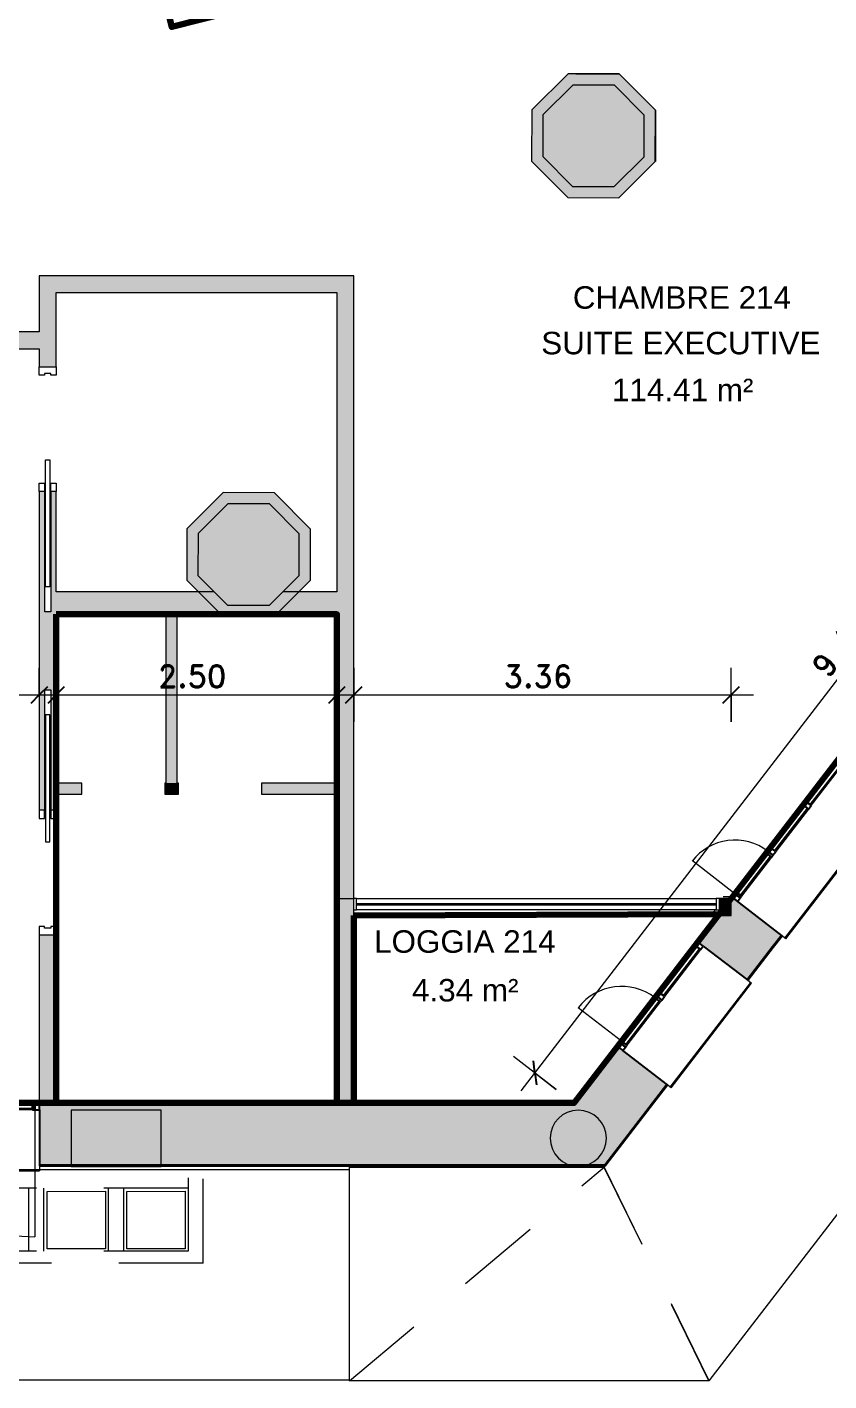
# Model space of a CAD drawing. Header units: metres. Extents: x -227.9 to -140, y 37.9 to 92.1.
# Drawn here: x -153.28 to -146.15, y 38 to 50.03 of the extents above; entities that cross this region are included whole.
import ezdxf

# ---------------------------------------------------------------- set-up
doc = ezdxf.new("R2010")
doc.units = ezdxf.units.M
doc.linetypes.add('JIS_02_0.7', pattern=[1.35, 0.75, -0.6])
for name, color, linetype, lineweight in [('A-ANNO-DIMS', 7, 'Continuous', 9), ('A-ANNO-DIMS-100', 7, 'Continuous', 9), ('A-AREA-IDEN', 7, 'Continuous', 9), ('A-DOOR', 7, 'Continuous', 5), ('A-FLOR', 7, 'Continuous', 5), ('A-GLAZ', 7, 'Continuous', 5), ('A-ROOF', 7, 'Continuous', 5), ('A-WALL', 7, 'Continuous', 5), ('I-WALL', 7, 'Continuous', 5), ('S-COLS', 7, 'Continuous', 5)]:
    doc.layers.add(name, color=color, linetype=linetype, lineweight=lineweight)
doc.layers.add('A-DETL', color=94, linetype='Continuous', lineweight=5, true_color=0x00a600)
for name, color, linetype in [('Chambre', 40, 'Continuous'), ('LOGGIA', 131, 'Continuous'), ('SDB', 230, 'Continuous')]:
    doc.layers.add(name, color=color, linetype=linetype)
doc.styles.add('Arial_1', font='arial.ttf', dxfattribs={"height": 0.2})
doc.styles.add('RomanD_B', font='', dxfattribs={"height": 0.2})
doc.styles.get('RomanD_B').set_extended_font_data('RomanD', bold=True)
doc.dimstyles.new('LAG-Romans_0_2', dxfattribs={"dimscale": 0.3048, "dimtxt": 0.200715, "dimasz": 0.492126, "dimexe": 0.787402, "dimexo": 0.0625, "dimgap": 0, "dimtad": 1, "dimrnd": 0.01, "dimzin": 0, "dimdsep": 46, "dimtxsty": 'RomanD_B', "dimblk1": 'OBLIQUE', "dimblk2": 'OBLIQUE', "dimsah": 1, "dimcen": 0.09, "dimdle": 0.656168, "dimazin": 0, "dimtfac": 1, "dimtdec": 4, "dimtix": 1, "dimtmove": 0, "dimatfit": 3, "dimfxl": 0.787402, "dimfxlon": 1, "dimtvp": 1, "dimtolj": 1, "dimtzin": 0, "dimarcsym": 2})

# ---------------------------------------------------------------- blocks, each defined once
blk = doc.blocks.new('LAG-B2020-FENÊTRE-12FT-01-03_00 - LAG-B2020-FENÊTRE-12FT-01-03_00-13554319-MUC-LAG-PRO-PLA-ARC-TZN-N02-AG02Ec-Cote')
at = {"layer": 'A-GLAZ', "lineweight": 9}
for p, q in [((-0.76, 0.28), (-0.76, 0.758)), ((3.863, 0.28), (3.863, 0.758))]:
    blk.add_line(p, q, dxfattribs=at)
for centre, start, end in [((-0.76, 0.28), 360, 90.0147), ((3.863, 0.28), 90, 180)]:
    blk.add_arc(centre, 0.478, start, end, dxfattribs=at)
blk = doc.blocks.new('LAG-B2020-FENÊTRE-12FT-01-01 - LAG-B2020-FENÊTRE-12FT-01-01-13546611-MUC-LAG-PRO-PLA-ARC-TZN-N02-AG02Ec-Cote')
at = {"layer": 'A-GLAZ', "lineweight": 9}
for p, q in [((0.748, 0.323), (-0.425, 0.323)), ((-0.425, 0.313), (-0.425, 0.323)), ((-0.425, 0.28), (-0.425, 0.313)), ((0.748, 0.313), (-0.425, 0.313)), ((0.748, 0.323), (0.748, 0.313)), ((0.748, 0.313), (0.748, 0.28)), ((-0.385, -0.22), (0.141, -0.22)), ((0.201, -0.22), (0.688, -0.22)), ((0.141, -0.28), (-0.385, -0.28)), ((0.688, -0.28), (0.201, -0.28)), ((0.688, -0.28), (0.688, -0.767))]:
    blk.add_line(p, q, dxfattribs=at)
at = {"layer": 'A-GLAZ', "lineweight": 25}
for p, q in [((-0.385, -0.22), (-0.425, -0.22)), ((-0.425, -0.22), (-0.425, -0.28)), ((-0.385, -0.28), (-0.385, -0.22)), ((0.141, -0.232), (-0.385, -0.232)), ((-0.385, -0.232), (-0.385, -0.268)), ((0.181, -0.22), (0.141, -0.22)), ((0.141, -0.22), (0.141, -0.28)), ((0.141, -0.268), (0.141, -0.232)), ((0.201, -0.22), (0.181, -0.22)), ((0.181, -0.22), (0.181, -0.28)), ((0.181, -0.28), (0.181, -0.22)), ((0.201, -0.28), (0.201, -0.22)), ((0.688, -0.232), (0.201, -0.232)), ((0.201, -0.232), (0.201, -0.268)), ((0.708, -0.22), (0.688, -0.22)), ((0.688, -0.22), (0.688, -0.28)), ((0.688, -0.268), (0.688, -0.232)), ((0.708, -0.28), (0.708, -0.22)), ((0.748, -0.22), (0.708, -0.22)), ((0.708, -0.22), (0.708, -0.28)), ((0.748, -0.28), (0.748, -0.22)), ((-0.425, -0.28), (-0.385, -0.28)), ((-0.385, -0.268), (0.141, -0.268)), ((0.141, -0.28), (0.181, -0.28)), ((0.181, -0.28), (0.201, -0.28)), ((0.201, -0.268), (0.688, -0.268)), ((0.688, -0.28), (0.708, -0.28)), ((0.708, -0.28), (0.748, -0.28))]:
    blk.add_line(p, q, dxfattribs=at)
at = {"layer": 'A-GLAZ', "lineweight": 9}
blk.add_arc((0.688, -0.28), 0.487, 180, 270, dxfattribs=at)
blk = doc.blocks.new('LAG-B2020-FENÊTRE-12FT-02-01_01 Incendies - LAG-B2020-FENÊTRE-12FT-02-01_03P-14189753-MUC-LAG-PRO-PLA-ARC-TZN-N02-AG02Ec-Cote')
at = {"layer": 'A-GLAZ', "lineweight": 13}
for p, q in [((-0.76, -0.22), (-0.76, 0.91)), ((2.731, -0.28), (2.731, -0.845))]:
    blk.add_line(p, q, dxfattribs=at)
at = {"layer": 'A-GLAZ', "lineweight": 9}
for p, q in [((2.75, 0.323), (-0.8, 0.323)), ((-0.8, 0.313), (-0.8, 0.323)), ((-0.8, 0.28), (-0.8, 0.313)), ((2.75, 0.313), (-0.8, 0.313)), ((2.75, 0.323), (2.75, 0.313)), ((2.75, 0.313), (2.75, -0.22)), ((-0.74, -0.22), (-0.215, -0.22)), ((-0.175, -0.22), (0.35, -0.22)), ((0.41, -0.22), (0.955, -0.22)), ((0.995, -0.22), (1.54, -0.22)), ((1.58, -0.22), (2.125, -0.22)), ((2.165, -0.22), (2.711, -0.22)), ((-0.215, -0.28), (-0.74, -0.28)), ((0.35, -0.28), (-0.175, -0.28)), ((0.955, -0.28), (0.41, -0.28)), ((1.54, -0.28), (0.995, -0.28)), ((2.125, -0.28), (1.58, -0.28)), ((2.711, -0.28), (2.165, -0.28))]:
    blk.add_line(p, q, dxfattribs=at)
at = {"layer": 'A-GLAZ', "lineweight": 25}
for p, q in [((-0.76, -0.22), (-0.8, -0.22)), ((-0.8, -0.22), (-0.8, -0.28)), ((-0.74, -0.22), (-0.76, -0.22)), ((-0.76, -0.22), (-0.76, -0.28)), ((-0.76, -0.28), (-0.76, -0.22)), ((-0.74, -0.28), (-0.74, -0.22)), ((-0.215, -0.232), (-0.74, -0.232)), ((-0.74, -0.232), (-0.74, -0.268)), ((-0.175, -0.22), (-0.215, -0.22)), ((-0.215, -0.22), (-0.215, -0.28)), ((-0.215, -0.268), (-0.215, -0.232)), ((-0.175, -0.28), (-0.175, -0.22)), ((0.35, -0.232), (-0.175, -0.232)), ((-0.175, -0.232), (-0.175, -0.268)), ((0.37, -0.22), (0.35, -0.22)), ((0.35, -0.22), (0.35, -0.28)), ((0.35, -0.268), (0.35, -0.232)), ((0.37, -0.28), (0.37, -0.22)), ((0.41, -0.22), (0.37, -0.22)), ((0.37, -0.22), (0.37, -0.28)), ((0.41, -0.28), (0.41, -0.22)), ((0.955, -0.232), (0.41, -0.232)), ((0.41, -0.232), (0.41, -0.268)), ((0.995, -0.22), (0.955, -0.22)), ((0.955, -0.22), (0.955, -0.28)), ((0.955, -0.268), (0.955, -0.232)), ((0.995, -0.28), (0.995, -0.22)), ((1.54, -0.232), (0.995, -0.232)), ((0.995, -0.232), (0.995, -0.268)), ((1.58, -0.22), (1.54, -0.22)), ((1.54, -0.22), (1.54, -0.28)), ((1.54, -0.268), (1.54, -0.232)), ((1.58, -0.28), (1.58, -0.22)), ((2.125, -0.232), (1.58, -0.232)), ((1.58, -0.232), (1.58, -0.268)), ((2.165, -0.22), (2.125, -0.22)), ((2.125, -0.22), (2.125, -0.28)), ((2.125, -0.268), (2.125, -0.232)), ((2.165, -0.28), (2.165, -0.22)), ((2.711, -0.232), (2.165, -0.232)), ((2.165, -0.232), (2.165, -0.268)), ((2.75, -0.22), (2.711, -0.22)), ((2.711, -0.22), (2.711, -0.28)), ((2.711, -0.268), (2.711, -0.232)), ((2.75, -0.28), (2.75, -0.22)), ((-0.8, -0.28), (-0.76, -0.28)), ((-0.76, -0.28), (-0.74, -0.28)), ((-0.74, -0.268), (-0.215, -0.268)), ((-0.215, -0.28), (-0.175, -0.28)), ((-0.175, -0.268), (0.35, -0.268)), ((0.35, -0.28), (0.37, -0.28)), ((0.37, -0.28), (0.41, -0.28)), ((0.41, -0.268), (0.955, -0.268)), ((0.955, -0.28), (0.995, -0.28)), ((0.995, -0.268), (1.54, -0.268)), ((1.54, -0.28), (1.58, -0.28)), ((1.58, -0.268), (2.125, -0.268)), ((2.125, -0.28), (2.165, -0.28)), ((2.165, -0.268), (2.711, -0.268)), ((2.711, -0.28), (2.75, -0.28))]:
    blk.add_line(p, q, dxfattribs=at)
at = {"layer": 'A-GLAZ', "lineweight": 13}
for centre, radius, start, end in [((-0.76, -0.22), 1.13, 0, 90), ((2.709, -0.282), 0.564, 179.8231, 272.1693)]:
    blk.add_arc(centre, radius, start, end, dxfattribs=at)
blk = doc.blocks.new('MUC-LAG-DCE-M3D-ARC-FAC-TNV-v21_rvt-1-MUC-LAG-PRO-PLA-ARC-TZN-N02-AG02Ec-Cote')
at = {"layer": 'A-WALL', "true_color": 0x808080}
h = blk.add_hatch(color=8, dxfattribs=at)
h.paths.add_polyline_path([(-147.893, 40.47), (-147.718, 40.47), (-147.59, 40.636), (-148.026, 40.972), (-148.412, 40.47), (-147.954, 40.47)])
h.paths.add_polyline_path([(-146.875, 41.566), (-146.649, 41.86), (-147.006, 42.134), (-147.012, 42.126), (-147.051, 42.157), (-147.076, 42.125), (-147.115, 42.155), (-147.311, 41.902), (-147.071, 41.717)])
h.paths.add_polyline_path([(-143.702, 45.69), (-143.397, 46.087), (-143.833, 46.422), (-144.138, 46.025), (-143.781, 45.751)])
h.paths.add_polyline_path([(-142.682, 47.017), (-142.505, 47.246), (-142.674, 47.929), (-143.118, 47.352), (-142.959, 47.23)])
h = blk.add_hatch(color=8, dxfattribs=at)
h.paths.add_polyline_path([(-148.129, 39.92), (-147.582, 40.63), (-147.59, 40.636), (-148.142, 39.92)])
h.paths.add_polyline_path([(-146.867, 41.56), (-146.641, 41.854), (-146.649, 41.86), (-146.875, 41.566)])
h.paths.add_polyline_path([(-143.694, 45.684), (-143.389, 46.081), (-143.397, 46.087), (-143.702, 45.69)])
h.paths.add_polyline_path([(-142.674, 47.011), (-142.073, 47.791), (-142.076, 47.804), (-142.682, 47.017)])
for points in [[(-146.649, 41.86), (-146.57, 41.962), (-147.006, 42.298), (-147.115, 42.155), (-147.076, 42.125), (-147.051, 42.157), (-147.012, 42.126), (-147.006, 42.134), (-146.686, 41.888)], [(-146.641, 41.854), (-146.562, 41.956), (-146.57, 41.962), (-146.649, 41.86)], [(-151.182, 39.92), (-150.962, 39.92), (-150.962, 40.37), (-150.952, 40.37), (-150.952, 40.42), (-150.912, 40.42), (-150.912, 40.47), (-152.122, 40.47), (-152.122, 40.42), (-152.082, 40.42), (-152.082, 40.37), (-152.072, 40.37), (-152.072, 39.92)], [(-150.272, 39.92), (-149.162, 39.92), (-149.162, 40.37), (-149.152, 40.37), (-149.152, 40.42), (-149.112, 40.42), (-149.112, 40.47), (-150.322, 40.47), (-150.322, 40.42), (-150.282, 40.42), (-150.282, 40.37), (-150.272, 40.37), (-150.272, 40.281)], [(-150.962, 39.91), (-150.962, 39.92), (-152.072, 39.92), (-152.072, 39.91), (-151.182, 39.91)], [(-150.272, 39.91), (-149.162, 39.91), (-149.162, 39.92), (-150.272, 39.92)]]:
    blk.add_hatch(color=8, dxfattribs=at).paths.add_polyline_path(points)
h = blk.add_hatch(color=8, dxfattribs=at)
h.paths.add_polyline_path([(-226.842, 39.92), (-226.842, 40.47), (-227.865, 40.47), (-227.865, 39.92), (-227.168, 39.92)])
h.paths.add_polyline_path([(-222.152, 39.92), (-222.152, 40.37), (-222.158, 40.37), (-222.158, 40.42), (-222.198, 40.42), (-222.198, 40.47), (-223.502, 40.47), (-223.502, 39.92)])
h.paths.add_polyline_path([(-207.098, 39.92), (-205.904, 39.92), (-205.904, 40.47), (-207.237, 40.47), (-207.237, 40.42), (-207.277, 40.42), (-207.277, 40.37), (-207.287, 40.37), (-207.287, 39.92)])
h.paths.add_polyline_path([(-203.404, 39.92), (-201.747, 39.92), (-201.747, 40.47), (-203.404, 40.47), (-203.404, 40.41)])
h.paths.add_polyline_path([(-198.875, 39.92), (-198.437, 39.92), (-198.437, 40.47), (-198.946, 40.47), (-198.946, 39.92)])
h.paths.add_polyline_path([(-195.586, 39.92), (-195.134, 39.92), (-195.134, 40.47), (-195.637, 40.47), (-195.637, 39.92)])
h.paths.add_polyline_path([(-190.97, 39.92), (-190.97, 40.47), (-192.333, 40.47), (-192.333, 39.92), (-192.297, 39.92)])
h.paths.add_polyline_path([(-187.363, 39.92), (-187.172, 39.92), (-187.172, 40.37), (-187.178, 40.37), (-187.178, 40.42), (-187.218, 40.42), (-187.218, 40.47), (-188.47, 40.47), (-188.47, 39.92)])
h.paths.add_polyline_path([(-170.136, 39.92), (-168.917, 39.92), (-168.917, 40.47), (-170.086, 40.47), (-170.086, 40.42), (-170.126, 40.42), (-170.126, 40.37), (-170.136, 40.37), (-170.136, 40.281)])
h.paths.add_polyline_path([(-166.417, 39.92), (-165.918, 39.92), (-165.918, 40.39), (-165.118, 40.39), (-165.118, 39.92), (-164.82, 39.92), (-164.82, 40.37), (-164.828, 40.37), (-164.828, 40.42), (-164.868, 40.42), (-164.868, 40.47), (-166.417, 40.47), (-166.417, 40.281)])
h.paths.add_polyline_path([(-153.168, 39.92), (-152.072, 39.92), (-152.072, 40.37), (-152.082, 40.37), (-152.082, 40.42), (-152.122, 40.42), (-152.122, 40.47), (-153.167, 40.47), (-153.167, 40.42), (-153.168, 40.42), (-153.168, 40.281)])
h.paths.add_polyline_path([(-150.962, 39.92), (-150.272, 39.92), (-150.272, 40.37), (-150.282, 40.37), (-150.282, 40.42), (-150.322, 40.42), (-150.322, 40.47), (-150.912, 40.47), (-150.912, 40.42), (-150.952, 40.42), (-150.952, 40.37), (-150.962, 40.37), (-150.962, 40.281)])
h.paths.add_polyline_path([(-148.142, 39.92), (-147.718, 40.47), (-149.112, 40.47), (-149.112, 40.42), (-149.152, 40.42), (-149.152, 40.37), (-149.162, 40.37), (-149.162, 39.92)])
h = blk.add_hatch(color=8, dxfattribs=at)
h.paths.add_polyline_path([(-226.842, 39.91), (-226.842, 39.92), (-227.865, 39.92), (-227.865, 39.91)])
h.paths.add_polyline_path([(-223.502, 39.91), (-222.152, 39.91), (-222.152, 39.92), (-223.502, 39.92)])
h.paths.add_polyline_path([(-207.287, 39.91), (-205.904, 39.91), (-205.904, 39.92), (-207.287, 39.92)])
h.paths.add_polyline_path([(-202.164, 39.91), (-201.747, 39.91), (-201.747, 39.92), (-203.404, 39.92), (-203.404, 39.91)])
h.paths.add_polyline_path([(-198.946, 39.91), (-198.437, 39.91), (-198.437, 39.92), (-198.946, 39.92)])
h.paths.add_polyline_path([(-195.637, 39.91), (-195.134, 39.91), (-195.134, 39.92), (-195.637, 39.92)])
h.paths.add_polyline_path([(-192.297, 39.91), (-190.97, 39.91), (-190.97, 39.92), (-192.333, 39.92), (-192.333, 39.91)])
h.paths.add_polyline_path([(-188.47, 39.91), (-187.172, 39.91), (-187.172, 39.92), (-188.47, 39.92)])
h.paths.add_polyline_path([(-170.136, 39.91), (-168.917, 39.91), (-168.917, 39.92), (-170.136, 39.92)])
h.paths.add_polyline_path([(-166.417, 39.91), (-165.918, 39.91), (-165.918, 39.92), (-166.417, 39.92)])
h.paths.add_polyline_path([(-165.118, 39.91), (-164.82, 39.91), (-164.82, 39.92), (-165.118, 39.92), (-165.118, 39.912)])
h.paths.add_polyline_path([(-153.168, 39.91), (-152.072, 39.91), (-152.072, 39.92), (-153.168, 39.92)])
h.paths.add_polyline_path([(-150.272, 39.91), (-150.272, 39.92), (-150.962, 39.92), (-150.962, 39.91)])
h.paths.add_polyline_path([(-148.137, 39.91), (-148.129, 39.92), (-149.162, 39.92), (-149.162, 39.91)])
at = {"layer": 'A-FLOR', "lineweight": 9}
for p, q in [((-148.738, 39.899), (-148.738, 39.91)), ((-189.813, 38.01), (-150.411, 38.01))]:
    blk.add_line(p, q, dxfattribs=at)
at = {"layer": 'A-GLAZ', "lineweight": 9}
for p, q in [((-146.536, 41.936), (-143.668, 45.664)), ((-146.528, 41.93), (-143.66, 45.658)), ((-146.058, 43.53), (-146.35, 43.151)), ((-146.302, 43.114), (-146.011, 43.493)), ((-146.666, 42.74), (-146.374, 43.119)), ((-146.327, 43.082), (-146.618, 42.704)), ((-146.969, 42.345), (-146.702, 42.693)), ((-146.655, 42.656), (-146.922, 42.309)), ((-146.536, 41.936), (-146.562, 41.956)), ((-146.528, 41.93), (-146.536, 41.936))]:
    blk.add_line(p, q, dxfattribs=at)
at = {"layer": 'A-GLAZ', "lineweight": 25}
for p, q in [((-146.049, 43.522), (-146.34, 43.143)), ((-146.312, 43.122), (-146.02, 43.5)), ((-146.365, 43.112), (-146.656, 42.733)), ((-146.628, 42.711), (-146.336, 43.09)), ((-146.35, 43.151), (-146.374, 43.119)), ((-146.374, 43.119), (-146.327, 43.082)), ((-146.336, 43.09), (-146.365, 43.112)), ((-146.302, 43.114), (-146.35, 43.151)), ((-146.34, 43.143), (-146.312, 43.122)), ((-146.327, 43.082), (-146.302, 43.114)), ((-146.666, 42.74), (-146.69, 42.708)), ((-146.618, 42.704), (-146.666, 42.74)), ((-146.656, 42.733), (-146.628, 42.711)), ((-146.693, 42.685), (-146.96, 42.338)), ((-146.931, 42.316), (-146.664, 42.663)), ((-146.69, 42.708), (-146.702, 42.693)), ((-146.702, 42.693), (-146.655, 42.656)), ((-146.664, 42.663), (-146.693, 42.685)), ((-146.69, 42.708), (-146.643, 42.672)), ((-146.643, 42.672), (-146.69, 42.708)), ((-146.655, 42.656), (-146.643, 42.672)), ((-146.643, 42.672), (-146.618, 42.704)), ((-146.982, 42.329), (-147.006, 42.298)), ((-147.006, 42.298), (-146.958, 42.261)), ((-146.969, 42.345), (-146.982, 42.329)), ((-146.934, 42.293), (-146.982, 42.329)), ((-146.982, 42.329), (-146.934, 42.293)), ((-146.922, 42.309), (-146.969, 42.345)), ((-146.96, 42.338), (-146.931, 42.316)), ((-146.958, 42.261), (-146.934, 42.293)), ((-146.934, 42.293), (-146.922, 42.309))]:
    blk.add_line(p, q, dxfattribs=at)
at = {"layer": 'A-ROOF', "lineweight": 9}
for p, q in [((-140.002, 47.371), (-147.212, 37.999)), ((-150.411, 39.899), (-148.145, 39.899)), ((-150.411, 37.999), (-150.411, 39.899)), ((-148.145, 39.899), (-148.137, 39.91)), ((-147.212, 37.999), (-150.411, 37.999))]:
    blk.add_line(p, q, dxfattribs=at)
at = {"layer": 'A-ROOF', "color": 9, "linetype": 'JIS_02_0.7', "lineweight": 9, "true_color": 0xc0c0c0}
for p, q in [((-150.411, 37.999), (-148.145, 39.899)), ((-148.145, 39.899), (-147.212, 37.999))]:
    blk.add_line(p, q, dxfattribs=at)
at = {"layer": 'A-WALL', "lineweight": 25}
for p, q in [((-147.006, 42.298), (-147.115, 42.155)), ((-146.562, 41.956), (-147.006, 42.298)), ((-147.115, 42.155), (-147.311, 41.902)), ((-146.641, 41.854), (-146.562, 41.956)), ((-147.263, 41.865), (-146.867, 41.56)), ((-146.867, 41.56), (-146.641, 41.854)), ((-148.026, 40.972), (-148.412, 40.47)), ((-147.582, 40.63), (-147.979, 40.935)), ((-147.706, 40.47), (-147.582, 40.63)), ((-152.122, 40.47), (-153.167, 40.47)), ((-150.912, 40.47), (-152.122, 40.47)), ((-150.322, 40.47), (-150.912, 40.47)), ((-149.112, 40.47), (-150.322, 40.47)), ((-148.412, 40.47), (-149.112, 40.47)), ((-148.129, 39.92), (-147.706, 40.47)), ((-153.168, 40.41), (-153.168, 39.91)), ((-153.168, 39.91), (-152.072, 39.91)), ((-152.072, 39.91), (-150.962, 39.91)), ((-150.962, 39.91), (-150.272, 39.91)), ((-150.272, 39.91), (-149.162, 39.91)), ((-149.162, 39.91), (-148.137, 39.91)), ((-148.137, 39.91), (-148.129, 39.92))]:
    blk.add_line(p, q, dxfattribs=at)
at = {"layer": 'A-WALL', "lineweight": 9}
for p, q in [((-146.57, 41.962), (-146.649, 41.86)), ((-146.649, 41.86), (-146.875, 41.566)), ((-147.59, 40.636), (-147.718, 40.47)), ((-147.718, 40.47), (-148.142, 39.92)), ((-152.072, 39.92), (-153.168, 39.92)), ((-150.962, 39.92), (-152.072, 39.92)), ((-150.272, 39.92), (-150.962, 39.92)), ((-149.162, 39.92), (-150.272, 39.92)), ((-148.142, 39.92), (-149.162, 39.92))]:
    blk.add_line(p, q, dxfattribs=at)
at = {"layer": 'A-WALL', "lineweight": 13}
for p, q in [((-153.168, 39.878), (-150.411, 39.878)), ((-149.954, 39.91), (-149.954, 39.899))]:
    blk.add_line(p, q, dxfattribs=at)
at = {"layer": 'A-GLAZ', "lineweight": 9}
for name, p, rotation in [('LAG-B2020-FENÊTRE-12FT-01-03_00 - LAG-B2020-FENÊTRE-12FT-01-03_00-13554319-MUC-LAG-PRO-PLA-ARC-TZN-N02-AG02Ec-Cote', (-146.296, 42.761), 52.42820215043596), ('LAG-B2020-FENÊTRE-12FT-01-01 - LAG-B2020-FENÊTRE-12FT-01-01-13546611-MUC-LAG-PRO-PLA-ARC-TZN-N02-AG02Ec-Cote', (-147.348, 41.394), 232.428202150436), ('LAG-B2020-FENÊTRE-12FT-02-01_01 Incendies - LAG-B2020-FENÊTRE-12FT-02-01_03P-14189753-MUC-LAG-PRO-PLA-ARC-TZN-N02-AG02Ec-Cote', (-153.968, 40.19), 180)]:
    blk.add_blockref(name, p, dxfattribs=dict(at, rotation=rotation))
blk = doc.blocks.new('LAG-C1030-PORTE-COULISSANTE-COUL-13PR_06 - LAG-C1030-PORTE-COULISSANTE-COUL-13PR_06_03 F-96x210-15716900-MUC-LAG-PRO-PLA-ARC-TZN-N02-AG02Ec-Cote')
at = {"layer": 'A-DOOR', "lineweight": 9}
for p, q in [((-0.178, 0.02), (-1.308, 0.02)), ((-1.308, 0.02), (-1.308, -0.02)), ((-0.178, -0.02), (-0.178, 0.02)), ((-1.308, -0.02), (-0.178, -0.02))]:
    blk.add_line(p, q, dxfattribs=at)
at = {"layer": 'A-DOOR', "color": 9, "true_color": 0xc0c0c0}
for p, q in [((-0.385, 0.075), (-0.46, 0.075)), ((-0.46, 0.075), (-0.46, 0.0275)), ((-0.46, 0.0275), (-0.385, 0.0275)), ((-0.385, 0.0275), (-0.385, 0.075)), ((0.65, 0.075), (0.575, 0.075)), ((0.575, 0.075), (0.575, 0.0275)), ((0.575, 0.0275), (0.59, 0.0275)), ((0.59, 0.0275), (0.59, -0.0275)), ((0.65, -0.075), (0.65, 0.075)), ((-0.385, -0.0275), (-0.46, -0.0275)), ((-0.46, -0.0275), (-0.46, -0.075)), ((-0.46, -0.075), (-0.385, -0.075)), ((-0.385, -0.075), (-0.385, -0.0275)), ((0.59, -0.0275), (0.575, -0.0275)), ((0.575, -0.0275), (0.575, -0.075)), ((0.575, -0.075), (0.65, -0.075))]:
    blk.add_line(p, q, dxfattribs=at)
blk = doc.blocks.new('LAG-C1030-PORTE-COULISSANTE-COUL-13PR_06 - LAG-C1030-PORTE-COULISSANTE-COUL-13PR_06_03 F-96x210-15716899-MUC-LAG-PRO-PLA-ARC-TZN-N02-AG02Ec-Cote')
at = {"layer": 'A-DOOR', "lineweight": 9}
for p, q in [((-1.308, 0.02), (-0.178, 0.02)), ((-1.308, -0.02), (-1.308, 0.02)), ((-0.178, 0.02), (-0.178, -0.02)), ((-0.178, -0.02), (-1.308, -0.02))]:
    blk.add_line(p, q, dxfattribs=at)
at = {"layer": 'A-DOOR', "color": 9, "true_color": 0xc0c0c0}
for p, q in [((-0.46, 0.075), (-0.385, 0.075)), ((-0.46, 0.0275), (-0.46, 0.075)), ((-0.385, 0.0275), (-0.46, 0.0275)), ((-0.385, 0.075), (-0.385, 0.0275)), ((0.575, 0.075), (0.65, 0.075)), ((0.575, 0.0275), (0.575, 0.075)), ((0.59, 0.0275), (0.575, 0.0275)), ((0.59, -0.0275), (0.59, 0.0275)), ((0.65, 0.075), (0.65, -0.075)), ((-0.46, -0.0275), (-0.385, -0.0275)), ((-0.46, -0.075), (-0.46, -0.0275)), ((-0.385, -0.075), (-0.46, -0.075)), ((-0.385, -0.0275), (-0.385, -0.075)), ((0.575, -0.075), (0.575, -0.0275)), ((0.575, -0.0275), (0.59, -0.0275)), ((0.65, -0.075), (0.575, -0.075))]:
    blk.add_line(p, q, dxfattribs=at)
blk = doc.blocks.new('LAG-C1020-FENÊTRE-12FT-22-02 - LAG-C1020-FENÊTRE-12FT-22-02-01-15471731-MUC-LAG-PRO-PLA-ARC-TZN-N02-AG02Ec-Cote')
at = {"layer": 'A-GLAZ', "lineweight": 13}
for p, q in [((-4.475, 0.025), (-4.5, 0.025)), ((-4.475, -0.075), (-4.475, 0.025)), ((-1.25, 0.025), (-1.275, 0.025)), ((-1.275, 0.025), (-1.275, -0.075)), ((-4.5, -0.075), (-4.475, -0.075)), ((-1.275, -0.02), (-4.475, -0.02)), ((-4.475, -0.02), (-4.475, -0.03)), ((-4.475, -0.03), (-1.275, -0.03)), ((-1.275, -0.03), (-1.275, -0.02)), ((-1.275, -0.075), (-1.25, -0.075))]:
    blk.add_line(p, q, dxfattribs=at)
at = {"layer": 'A-GLAZ'}
for p, q in [((-4.475, 0.025), (-1.275, 0.025)), ((-1.275, -0.075), (-4.475, -0.075))]:
    blk.add_line(p, q, dxfattribs=at)
blk = doc.blocks.new('DIMBLOCK11-MUC-LAG-PRO-PLA-ARC-TZN-N02-AG02Ec-Cote')
at = {"layer": 'A-ANNO-DIMS-100', "transparency": 16777216}
for p, q in [((-156.752, 44.337), (-156.752, 43.857)), ((-156.752, 44.097), (-156.752, 44.337)), ((-153.169, 44.337), (-153.169, 43.857)), ((-153.169, 44.097), (-153.169, 44.337)), ((-156.952, 44.097), (-152.969, 44.097))]:
    blk.add_line(p, q, dxfattribs=at)
at = {"layer": 'A-ANNO-DIMS-100', "lineweight": 25, "transparency": 16777216}
for p, q in [((-156.752, 44.097), (-156.677, 44.172)), ((-153.169, 44.097), (-153.094, 44.172)), ((-156.752, 44.097), (-156.827, 44.022)), ((-153.169, 44.097), (-153.244, 44.022))]:
    blk.add_line(p, q, dxfattribs=at)
at = {"layer": 'A-ANNO-DIMS-100', "color": 0, "transparency": 16777216, "insert": (-155.304, 44.363), "char_height": 0.2, "width": 0.82448, "attachment_point": 1, "line_spacing_factor": 1.146391, "style": 'RomanD_B'}
blk.add_mtext('3.58', dxfattribs=at)
blk = doc.blocks.new('_Oblique')
at = {"color": 0, "linetype": 'ByBlock', "lineweight": -2}
blk.add_line((-0.5, -0.5), (0.5, 0.5), dxfattribs=at)
blk = doc.blocks.new('DIMBLOCK12-MUC-LAG-PRO-PLA-ARC-TZN-N02-AG02Ec-Cote')
at = {"layer": 'A-ANNO-DIMS-100', "transparency": 16777216}
for p, q in [((-153.019, 44.337), (-153.019, 43.857)), ((-153.019, 44.097), (-153.019, 44.337)), ((-150.522, 44.337), (-150.522, 43.857)), ((-150.522, 44.097), (-150.522, 44.337)), ((-153.219, 44.097), (-150.322, 44.097))]:
    blk.add_line(p, q, dxfattribs=at)
at = {"layer": 'A-ANNO-DIMS-100', "lineweight": 25, "transparency": 16777216}
for p, q in [((-153.019, 44.097), (-152.944, 44.172)), ((-150.522, 44.097), (-150.447, 44.172)), ((-153.019, 44.097), (-153.094, 44.022)), ((-150.522, 44.097), (-150.597, 44.022))]:
    blk.add_line(p, q, dxfattribs=at)
at = {"layer": 'A-ANNO-DIMS-100', "color": 0, "transparency": 16777216, "insert": (-152.114, 44.363), "char_height": 0.2, "width": 0.82448, "attachment_point": 1, "line_spacing_factor": 1.146391, "style": 'RomanD_B'}
blk.add_mtext('2.50', dxfattribs=at)
blk = doc.blocks.new('DIMBLOCK13-MUC-LAG-PRO-PLA-ARC-TZN-N02-AG02Ec-Cote')
at = {"layer": 'A-ANNO-DIMS-100', "transparency": 16777216}
for p, q in [((-150.372, 44.337), (-150.372, 43.857)), ((-150.372, 44.097), (-150.372, 44.337)), ((-147.016, 43.857), (-147.016, 44.337)), ((-150.572, 44.097), (-146.816, 44.097)), ((-147.016, 44.097), (-147.016, 43.857))]:
    blk.add_line(p, q, dxfattribs=at)
at = {"layer": 'A-ANNO-DIMS-100', "lineweight": 25, "transparency": 16777216}
for p, q in [((-150.372, 44.097), (-150.297, 44.172)), ((-147.016, 44.097), (-146.941, 44.172)), ((-150.372, 44.097), (-150.447, 44.022)), ((-147.016, 44.097), (-147.091, 44.022))]:
    blk.add_line(p, q, dxfattribs=at)
at = {"layer": 'A-ANNO-DIMS-100', "color": 0, "transparency": 16777216, "insert": (-149.038, 44.363), "char_height": 0.2, "width": 0.82448, "attachment_point": 1, "line_spacing_factor": 1.146391, "style": 'RomanD_B'}
blk.add_mtext('3.36', dxfattribs=at)
blk = doc.blocks.new('DIMBLOCK141-MUC-LAG-PRO-PLA-ARC-TZN-N02-AG02Ec-Cote')
at = {"layer": 'A-ANNO-DIMS-100', "transparency": 16777216}
for p, q in [((-148.883, 40.579), (-142.9, 48.355)), ((-142.832, 48.05), (-143.212, 48.343)), ((-143.022, 48.197), (-142.832, 48.05)), ((-148.57, 40.591), (-148.951, 40.884)), ((-148.761, 40.738), (-148.57, 40.591))]:
    blk.add_line(p, q, dxfattribs=at)
at = {"layer": 'A-ANNO-DIMS-100', "lineweight": 25, "transparency": 16777216}
for p, q in [((-143.022, 48.197), (-143.036, 48.302)), ((-143.022, 48.197), (-143.008, 48.092)), ((-148.761, 40.738), (-148.774, 40.843)), ((-148.761, 40.738), (-148.747, 40.632))]:
    blk.add_line(p, q, dxfattribs=at)
at = {"layer": 'A-ANNO-DIMS-100', "color": 0, "transparency": 16777216, "insert": (-146.311, 44.357), "char_height": 0.2, "width": 0.82448, "attachment_point": 1, "rotation": 52.4282, "line_spacing_factor": 1.146391, "style": 'RomanD_B'}
blk.add_mtext('9.41', dxfattribs=at)
blk = doc.blocks.new('CMS-POTEAU-OCTOGONAL - R-45-2509142-MUC-LAG-PRO-PLA-ARC-TZN-N02-AG02Ec-Cote')
at = {"layer": 'S-COLS', "lineweight": 18, "true_color": 0x808080}
blk.add_hatch(color=8, dxfattribs=at).paths.add_polyline_path([(-0.45, -0.186), (-0.186, -0.45), (0.186, -0.45), (0.45, -0.186), (0.45, 0.186), (0.186, 0.45), (-0.186, 0.45), (-0.45, 0.186)])
at = {"layer": 'S-COLS', "color": 8, "lineweight": 15, "true_color": 0x7f7f7f}
for p, q in [((-0.186, 0.45), (-0.45, 0.186)), ((0.186, 0.45), (-0.186, 0.45)), ((0.45, 0.186), (0.186, 0.45)), ((-0.45, 0.186), (-0.45, -0.186)), ((0.45, -0.186), (0.45, 0.186)), ((-0.45, -0.186), (-0.186, -0.45)), ((0.186, -0.45), (0.45, -0.186)), ((-0.186, -0.45), (0.186, -0.45))]:
    blk.add_line(p, q, dxfattribs=at)

msp = doc.modelspace()

# ---------------------------------------------------------------- hatches: boundary and pattern name
at = {"layer": 'I-WALL', "true_color": 0xaaaaaa}
h = msp.add_hatch(color=253, dxfattribs=at)
h.paths.add_polyline_path([(-153.019, 40.469), (-153.019, 41.963), (-153.169, 41.963), (-153.168, 40.469)])
h.paths.add_polyline_path([(-153.169, 43.073), (-153.121, 43.073), (-153.121, 44.143), (-153.066, 44.143), (-153.066, 43.073), (-153.019, 43.073), (-153.019, 45.905), (-153.066, 45.905), (-153.066, 44.835), (-153.121, 44.835), (-153.121, 45.905), (-153.169, 45.905), (-153.169, 43.496)])
h.paths.add_polyline_path([(-153.121, 47.015), (-153.019, 47.015), (-153.019, 47.824), (-153.169, 47.824), (-153.169, 47.015)])
for points in [[(-150.522, 47.674), (-150.372, 47.674), (-150.372, 47.824), (-153.019, 47.824), (-153.019, 47.674), (-152.827, 47.674)], [(-150.372, 42.286), (-150.372, 47.674), (-150.522, 47.674), (-150.522, 42.286)], [(-151.121, 44.815), (-150.522, 44.815), (-150.522, 45.015), (-151, 45.015), (-151.121, 44.895), (-151.494, 44.895), (-151.613, 45.015), (-153.019, 45.015), (-153.019, 44.815), (-151.201, 44.815)], [(-151.942, 43.314), (-151.942, 44.815), (-152.042, 44.815), (-152.042, 43.314)], [(-152.792, 43.214), (-152.792, 43.314), (-153.019, 43.314), (-153.019, 43.214), (-152.827, 43.214)], [(-151.932, 43.214), (-151.932, 43.314), (-152.052, 43.314), (-152.052, 43.214)], [(-150.522, 43.214), (-150.522, 43.314), (-151.192, 43.314), (-151.192, 43.214)], [(-150.372, 40.47), (-150.372, 42.286), (-150.522, 42.286), (-150.522, 40.47)], [(-147.122, 42.136), (-147.015, 42.136), (-147.015, 42.286), (-147.122, 42.286)]]:
    msp.add_hatch(color=253, dxfattribs=at).paths.add_polyline_path(points)
h = msp.add_hatch(color=253, dxfattribs=at)
h.paths.add_polyline_path([(-153.169, 47.175), (-153.169, 47.325), (-153.506, 47.325), (-153.506, 47.175)])
h.paths.add_polyline_path([(-154.656, 47.175), (-154.656, 47.223), (-155.766, 47.223), (-155.766, 47.278), (-154.656, 47.278), (-154.656, 47.325), (-156.825, 47.325), (-156.825, 47.175), (-156.116, 47.175)])
at = {"layer": 'S-COLS', "true_color": 0x808080}
h = msp.add_hatch(color=8, dxfattribs=at)
h.paths.add_polyline_path([(-148.013, 48.517), (-147.69, 48.838), (-147.689, 49.294), (-148.01, 49.617), (-148.466, 49.618), (-148.789, 49.297), (-148.79, 48.841), (-148.468, 48.518), (-148.054, 48.517)])
h.paths.add_polyline_path([(-148.054, 48.617), (-148.427, 48.618), (-148.69, 48.882), (-148.689, 49.255), (-148.425, 49.518), (-148.052, 49.517), (-147.789, 49.253), (-147.79, 48.88)])
h = msp.add_hatch(color=8, dxfattribs=at)
h.paths.add_polyline_path([(-151.08, 44.795), (-150.757, 45.116), (-150.756, 45.572), (-151.077, 45.895), (-151.533, 45.896), (-151.856, 45.574), (-151.857, 45.118), (-151.536, 44.796), (-151.121, 44.795)])
h.paths.add_polyline_path([(-151.121, 44.895), (-151.494, 44.895), (-151.757, 45.16), (-151.756, 45.532), (-151.492, 45.795), (-151.119, 45.795), (-150.856, 45.53), (-150.857, 45.158)])
for points in [[(-152.885, 39.906), (-152.085, 39.906), (-152.085, 40.406), (-152.885, 40.406), (-152.885, 40.281)], [(-148.375, 39.906), (-148.319, 39.912), (-148.266, 39.93), (-148.219, 39.96), (-148.179, 40), (-148.15, 40.047), (-148.131, 40.1), (-148.125, 40.156), (-148.131, 40.211), (-148.15, 40.264), (-148.179, 40.312), (-148.219, 40.351), (-148.266, 40.381), (-148.319, 40.399), (-148.375, 40.406), (-148.431, 40.399), (-148.483, 40.381), (-148.531, 40.351), (-148.57, 40.312), (-148.6, 40.264), (-148.619, 40.211), (-148.625, 40.156), (-148.619, 40.1), (-148.6, 40.047), (-148.57, 40), (-148.531, 39.96), (-148.483, 39.93), (-148.431, 39.912)]]:
    msp.add_hatch(color=8, dxfattribs=at).paths.add_polyline_path(points)

# ---------------------------------------------------------------- linework, layer by layer
at = {"layer": 'A-DETL', "color": 7, "lineweight": 13}
msp.add_line((-147.086, 42.306), (-147.016, 42.306), dxfattribs=at)
at = {"layer": 'A-DETL', "color": 7, "linetype": 'JIS_02_0.7'}
for p, q in [((-151.665, 40.457), (-149.245, 40.457)), ((-151.71, 39.046), (-151.71, 39.804)), ((-151.71, 39.046), (-222.878, 39.046))]:
    msp.add_line(p, q, dxfattribs=at)
at = {"layer": 'A-DETL', "color": 9, "linetype": 'JIS_02_0.7', "lineweight": 9, "true_color": 0xc0c0c0}
for p, q in [((-150.411, 37.999), (-148.145, 39.899)), ((-147.212, 37.999), (-148.145, 39.899)), ((-151.845, 39.804), (-151.845, 39.151)), ((-151.845, 39.712), (-222.755, 39.712)), ((-153.265, 39.712), (-153.265, 39.151)), ((-153.128, 39.151), (-153.128, 39.712)), ((-153.1, 39.684), (-152.581, 39.685)), ((-153.1, 39.684), (-152.581, 39.685)), ((-153.1, 39.174), (-153.1, 39.684)), ((-152.581, 39.685), (-152.58, 39.174)), ((-152.555, 39.712), (-152.555, 39.151)), ((-152.418, 39.151), (-152.418, 39.712)), ((-152.39, 39.684), (-151.871, 39.685)), ((-152.39, 39.684), (-151.871, 39.685)), ((-152.39, 39.174), (-152.39, 39.684)), ((-151.871, 39.685), (-151.87, 39.174)), ((-151.845, 39.151), (-222.751, 39.151)), ((-152.58, 39.174), (-153.1, 39.174)), ((-151.87, 39.174), (-152.39, 39.174))]:
    msp.add_line(p, q, dxfattribs=at)
at = {"layer": 'A-FLOR'}
for p, q in [((-148.397, 49.618), (-148.011, 49.618)), ((-147.689, 49.294), (-147.689, 48.839)), ((-147.13, 42.136), (-150.372, 42.136))]:
    msp.add_line(p, q, dxfattribs=at)
at = {"layer": 'A-FLOR', "lineweight": 9}
msp.add_line((-147.192, 42.136), (-147.154, 42.186), dxfattribs=at)
at = {"layer": 'Chambre', "lineweight": 140}
msp.add_lwpolyline([(-153.552, 49.676), (-153.818, 50.725), (-152.263, 51.121), (-151.991, 50.036), (-143.715, 52.132), (-142.674, 47.929), (-148.412, 40.47), (-150.372, 40.47), (-156.765, 40.47), (-156.752, 49.951), (-153.905, 49.951), (-153.905, 49.676), (-153.552, 49.676)], dxfattribs=at)
at = {"layer": 'I-WALL', "lineweight": 13}
for p, q in [((-153.169, 47.824), (-153.169, 47.325)), ((-150.372, 47.824), (-153.169, 47.824)), ((-150.372, 42.286), (-150.372, 47.824)), ((-153.019, 47.015), (-153.019, 47.674)), ((-153.019, 47.674), (-150.522, 47.674)), ((-150.522, 47.674), (-150.522, 45.015)), ((-153.169, 47.325), (-153.506, 47.325)), ((-153.506, 47.175), (-153.169, 47.175)), ((-153.169, 47.175), (-153.169, 47.015)), ((-153.169, 45.905), (-153.169, 43.073)), ((-153.121, 44.835), (-153.121, 45.905)), ((-153.066, 45.905), (-153.066, 44.835)), ((-153.019, 45.015), (-153.019, 45.905)), ((-151.613, 45.015), (-153.019, 45.015)), ((-150.522, 45.015), (-151, 45.015)), ((-153.066, 44.835), (-153.121, 44.835)), ((-153.019, 43.314), (-153.019, 44.815)), ((-153.019, 44.815), (-152.042, 44.815)), ((-152.042, 44.815), (-152.042, 43.314)), ((-151.942, 44.815), (-150.522, 44.815)), ((-151.942, 43.314), (-151.942, 44.815)), ((-150.522, 44.815), (-150.522, 43.314)), ((-153.121, 43.073), (-153.121, 44.143)), ((-153.121, 44.143), (-153.066, 44.143)), ((-153.066, 44.143), (-153.066, 43.073)), ((-152.792, 43.314), (-153.019, 43.314)), ((-153.019, 43.073), (-153.019, 43.214)), ((-153.019, 43.214), (-152.792, 43.214)), ((-152.792, 43.214), (-152.792, 43.314)), ((-152.042, 43.314), (-152.052, 43.314)), ((-152.052, 43.314), (-152.052, 43.214)), ((-152.052, 43.214), (-151.932, 43.214)), ((-151.932, 43.314), (-151.942, 43.314)), ((-151.932, 43.214), (-151.932, 43.314)), ((-150.522, 43.314), (-151.192, 43.314)), ((-151.192, 43.314), (-151.192, 43.214)), ((-151.192, 43.214), (-150.522, 43.214)), ((-150.522, 43.214), (-150.522, 42.286)), ((-150.522, 42.286), (-150.522, 40.47)), ((-150.522, 42.286), (-150.372, 42.286)), ((-150.372, 40.47), (-150.372, 42.286)), ((-147.015, 42.286), (-147.122, 42.286)), ((-147.122, 42.286), (-147.122, 42.136)), ((-147.015, 42.136), (-147.015, 42.286)), ((-147.122, 42.136), (-147.015, 42.136)), ((-153.169, 41.963), (-153.169, 40.47)), ((-153.019, 40.469), (-153.019, 41.963)), ((-153.168, 40.469), (-153.019, 40.469)), ((-150.522, 40.47), (-150.372, 40.47))]:
    msp.add_line(p, q, dxfattribs=at)
at = {"layer": 'LOGGIA', "lineweight": 140}
msp.add_lwpolyline([(-150.372, 42.136), (-150.372, 40.47), (-148.412, 40.47), (-147.122, 42.147), (-150.372, 42.136)], dxfattribs=at)
at = {"layer": 'S-COLS', "lineweight": 9}
for p, q in [((-148.466, 49.618), (-148.789, 49.297)), ((-148.01, 49.617), (-148.466, 49.618)), ((-147.689, 49.294), (-148.01, 49.617)), ((-148.789, 49.297), (-148.79, 48.841)), ((-147.69, 48.838), (-147.689, 49.294)), ((-148.79, 48.841), (-148.468, 48.518)), ((-148.013, 48.517), (-147.69, 48.838)), ((-148.468, 48.518), (-148.013, 48.517)), ((-151.533, 45.896), (-151.856, 45.574)), ((-151.077, 45.895), (-151.533, 45.896)), ((-150.756, 45.572), (-151.077, 45.895)), ((-151.856, 45.574), (-151.857, 45.118)), ((-150.757, 45.116), (-150.756, 45.572)), ((-151.857, 45.118), (-151.536, 44.796)), ((-151.08, 44.795), (-150.757, 45.116)), ((-151.536, 44.796), (-151.08, 44.795))]:
    msp.add_line(p, q, dxfattribs=at)
at = {"layer": 'S-COLS', "color": 8, "lineweight": 15, "true_color": 0x7f7f7f}
for p, q in [((-152.085, 40.406), (-152.885, 40.406)), ((-152.885, 40.406), (-152.885, 39.906)), ((-152.085, 39.906), (-152.085, 40.406)), ((-152.885, 39.906), (-152.085, 39.906))]:
    msp.add_line(p, q, dxfattribs=at)
for start, end in [(0, 180), (180, 0)]:
    msp.add_arc((-148.375, 40.156), 0.25, start, end, dxfattribs=at)
at = {"layer": 'SDB', "lineweight": 140}
msp.add_lwpolyline([(-153.019, 44.815), (-150.522, 44.815), (-150.522, 40.47), (-153.019, 40.47)], close=True, dxfattribs=at)

# ---------------------------------------------------------------- block references
at = {"lineweight": 5}
msp.add_blockref('MUC-LAG-DCE-M3D-ARC-FAC-TNV-v21_rvt-1-MUC-LAG-PRO-PLA-ARC-TZN-N02-AG02Ec-Cote', (0, 0), dxfattribs=at)
at = {"layer": 'A-DOOR'}
for name, p, rotation in [('LAG-C1030-PORTE-COULISSANTE-COUL-13PR_06 - LAG-C1030-PORTE-COULISSANTE-COUL-13PR_06_03 F-96x210-15716899-MUC-LAG-PRO-PLA-ARC-TZN-N02-AG02Ec-Cote', (-153.094, 46.365), 89.99999999999984), ('LAG-C1030-PORTE-COULISSANTE-COUL-13PR_06 - LAG-C1030-PORTE-COULISSANTE-COUL-13PR_06_03 F-96x210-15716900-MUC-LAG-PRO-PLA-ARC-TZN-N02-AG02Ec-Cote', (-153.094, 42.613), 269.9999999999998)]:
    msp.add_blockref(name, p, dxfattribs=dict(at, rotation=rotation))
at = {"layer": 'A-GLAZ', "rotation": 180}
msp.add_blockref('LAG-C1020-FENÊTRE-12FT-22-02 - LAG-C1020-FENÊTRE-12FT-22-02-01-15471731-MUC-LAG-PRO-PLA-ARC-TZN-N02-AG02Ec-Cote', (-151.622, 42.211), dxfattribs=at)
at = {"layer": 'S-COLS', "lineweight": 9}
for p, rotation in [((-148.239, 49.067), 89.87090195491086), ((-151.307, 45.345), 89.87090195492077)]:
    msp.add_blockref('CMS-POTEAU-OCTOGONAL - R-45-2509142-MUC-LAG-PRO-PLA-ARC-TZN-N02-AG02Ec-Cote', p, dxfattribs=dict(at, rotation=rotation))

# ---------------------------------------------------------------- texts
at = {"layer": 'A-AREA-IDEN', "color": 164, "true_color": 0x0029a5, "char_height": 0.2, "attachment_point": 1, "style": 'Arial_1'}
for s, insert, width in [('CHAMBRE 214', (-148.423, 47.73), 2.39705), ('SUITE EXECUTIVE', (-148.704, 47.325), 3.07848), ('114.41 m²', (-148.075, 46.908), 1.55527), ('LOGGIA 214', (-150.191, 42.005), 1.98818), ('4.34 m²', (-149.854, 41.572), 1.17046)]:
    msp.add_mtext(s, dxfattribs=dict(at, insert=insert, width=width))

# ---------------------------------------------------------------- dimensions: what is measured, and where the dimension line sits
at = {"layer": 'A-ANNO-DIMS'}
dim = msp.add_linear_dim(base=(-143.022, 48.197), p1=(-148.57, 40.591), p2=(-142.832, 48.05), angle=52.4282, dimstyle='LAG-Romans_0_2', override={"dimpost": '<>', "dimfxl": 9.411013}, dxfattribs=at)
dim.commit()
dim.dimension.update_dxf_attribs({"geometry": 'DIMBLOCK141-MUC-LAG-PRO-PLA-ARC-TZN-N02-AG02Ec-Cote', "text_midpoint": (-145.971, 44.528)})
for base, p1, p2, override, picture, middle in [((-153.169, 44.097), (-156.752, 44.337), (-153.169, 44.337), {"dimpost": '<>', "dimfxl": 3.583842}, 'DIMBLOCK11-MUC-LAG-PRO-PLA-ARC-TZN-N02-AG02Ec-Cote', (-154.961, 44.197)), ((-150.522, 44.097), (-153.019, 44.337), (-150.522, 44.337), {"dimpost": '<>', "dimfxl": 2.496534}, 'DIMBLOCK12-MUC-LAG-PRO-PLA-ARC-TZN-N02-AG02Ec-Cote', (-151.77, 44.197)), ((-147.016, 44.097), (-150.372, 44.337), (-147.016, 43.857), {"dimpost": '<>', "dimfxl": 3.389912}, 'DIMBLOCK13-MUC-LAG-PRO-PLA-ARC-TZN-N02-AG02Ec-Cote', (-148.694, 44.197))]:
    dim = msp.add_linear_dim(base=base, p1=p1, p2=p2, dimstyle='LAG-Romans_0_2', override=override, dxfattribs=at)
    dim.commit()
    dim.dimension.update_dxf_attribs({"geometry": picture, "text_midpoint": middle})

doc.saveas('drawing.dxf')
